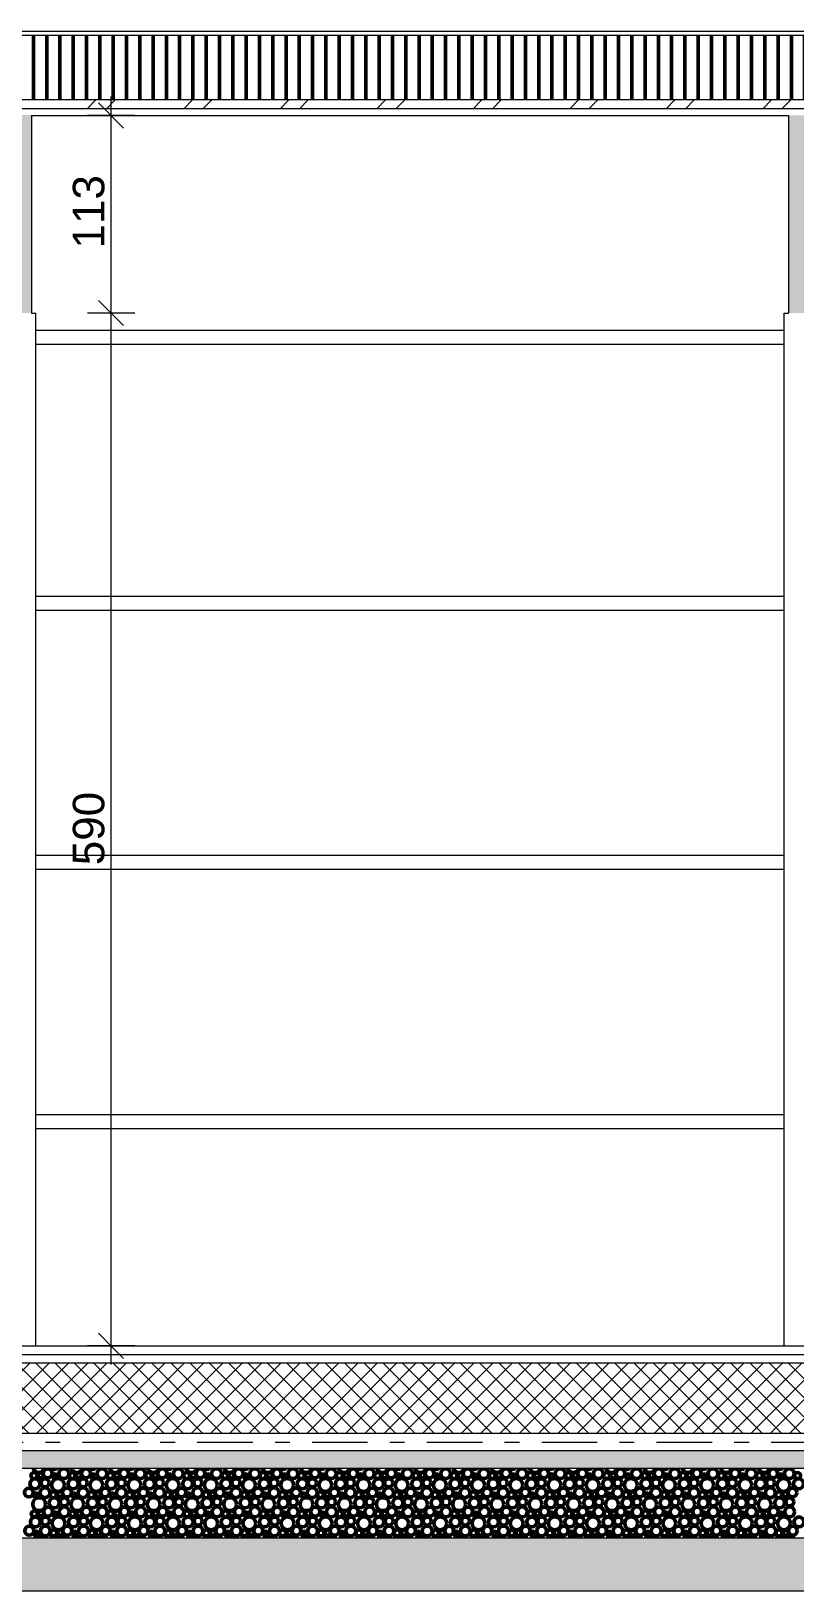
# Model space of a CAD drawing. Header units: millimetres. Extents: x 6658 to 67659, y -16872 to 26261.
# Drawn here: x 35069 to 39433, y -2200 to 6710 of the extents above; entities that cross this region are included whole.
import ezdxf

# ---------------------------------------------------------------- set-up
doc = ezdxf.new("R2010")
doc.units = ezdxf.units.MM
doc.header["$MEASUREMENT"] = 0
doc.linetypes.add('Double Dashed', pattern=[656.166644, 317.49999, -126.999993, 84.666667, -126.999993])
doc.linetypes.add('Wipeout_Contour', pattern=[1000, 0, -1000])
doc.layers.add('A - Dimenzionimi', color=7, linetype='Continuous')
doc.layers.add('A - Prerjet', color=7, linetype='Continuous')
for name, color, linetype, lineweight, true_color in [('A - Dimenzionimi_Pen_No__61', 7, 'Continuous', 5, 0x6a6a6a), ('A - Dimenzionimi_Pen_No__81', 7, 'Continuous', 5, 0x6a6a6a), ('A - Prerjet_Pen_No__102', 7, 'Continuous', 50, 0xcccccc), ('A - Prerjet_Pen_No__162', 7, 'Continuous', 5, 0xaaaaaa), ('A - Prerjet_Pen_No__61', 7, 'Continuous', 5, 0x6a6a6a), ('A - Prerjet_Pen_No__82', 7, 'Continuous', 5, 0xaaaaaa)]:
    doc.layers.add(name, color=color, linetype=linetype, lineweight=lineweight, true_color=true_color)
for name, color, linetype, lineweight in [('A - Prerjet_Pen_No__1', 7, 'Continuous', 5), ('A - Prerjet_Pen_No__101', 252, 'Continuous', 5), ('A - Prerjet_Pen_No__6', 5, 'Continuous', 5)]:
    doc.layers.add(name, color=color, linetype=linetype, lineweight=lineweight)
doc.styles.add('GENERATED_STYLE_3', font='')
doc.styles.get('GENERATED_STYLE_3').set_extended_font_data('Arial')
doc.dimstyles.new('GENERATED_STYLE__1', dxfattribs={"dimtxt": 180, "dimasz": 136.8, "dimexe": 0.18, "dimexo": 100000, "dimgap": 0, "dimtad": 1, "dimdec": 0, "dimlfac": 0.1, "dimzin": 0, "dimdsep": 46, "dimtxsty": 'GENERATED_STYLE_3', "dimblk": 'ARROWHEAD_6', "dimblk1": 'ARROWHEAD_6', "dimblk2": 'ARROWHEAD_6', "dimcen": 0.09, "dimclrd": 256, "dimclre": 256, "dimclrt": 256, "dimadec": 0, "dimazin": 0, "dimtfac": 1, "dimtdec": 4, "dimtmove": 0, "dimatfit": 3, "dimfxl": 0, "dimtolj": 1, "dimtzin": 0, "dimarcsym": 0})

# ---------------------------------------------------------------- blocks, each defined once
blk = doc.blocks.new('*X2')
at = {"layer": 'A - Prerjet_Pen_No__102', "color": 254, "linetype": 'Continuous', "lineweight": 50, "true_color": 0xcccccc}
for centre, radius in [((35163.2, -1529.3), 25.5), ((35255.3, -1530.6), 28.4), ((35381.5, -1529.3), 25.5), ((35473.6, -1530.6), 28.4), ((35599.7, -1529.3), 25.5), ((35691.8, -1530.6), 28.4), ((35817.9, -1529.3), 25.5), ((35910, -1530.6), 28.4), ((36036.1, -1529.3), 25.5), ((36128.2, -1530.6), 28.4), ((36254.4, -1529.3), 25.5), ((36346.5, -1530.6), 28.4), ((36472.6, -1529.3), 25.5), ((36564.7, -1530.6), 28.4), ((36690.8, -1529.3), 25.5), ((36782.9, -1530.6), 28.4), ((36909, -1529.3), 25.5), ((37001.1, -1530.6), 28.4), ((37127.3, -1529.3), 25.5), ((37219.3, -1530.6), 28.4), ((37345.5, -1529.3), 25.5), ((37437.6, -1530.6), 28.4), ((37563.7, -1529.3), 25.5), ((37655.8, -1530.6), 28.4), ((37781.9, -1529.3), 25.5), ((37874, -1530.6), 28.4), ((38000.2, -1529.3), 25.5), ((38092.2, -1530.6), 28.4), ((38218.4, -1529.3), 25.5), ((38310.5, -1530.6), 28.4), ((38436.6, -1529.3), 25.5), ((38528.7, -1530.6), 28.4), ((38654.8, -1529.3), 25.5), ((38746.9, -1530.6), 28.4), ((38873.1, -1529.3), 25.5), ((38965.1, -1530.6), 28.4), ((39091.3, -1529.3), 25.5), ((39183.4, -1530.6), 28.4), ((39309.5, -1529.3), 25.5), ((39401.6, -1530.6), 28.4), ((35090.3, -1588.5), 28.6), ((35084.5, -1542), 17.2), ((35122.8, -1539.9), 15), ((35147.9, -1583.2), 23), ((35222.4, -1595.9), 36.7), ((35203.7, -1544.5), 12.4), ((35308.5, -1588.5), 28.6), ((35302.7, -1542), 17.2), ((35341, -1539.9), 15), ((35366.2, -1583.2), 23), ((35440.6, -1595.9), 36.7), ((35421.9, -1544.5), 12.4), ((35526.8, -1588.5), 28.6), ((35521, -1542), 17.2), ((35559.3, -1539.9), 15), ((35584.4, -1583.2), 23), ((35658.9, -1595.9), 36.7), ((35640.1, -1544.5), 12.4), ((35745, -1588.5), 28.6), ((35739.2, -1542), 17.2), ((35777.5, -1539.9), 15), ((35802.6, -1583.2), 23), ((35877.1, -1595.9), 36.7), ((35858.3, -1544.5), 12.4), ((35963.2, -1588.5), 28.6), ((35957.4, -1542), 17.2), ((35995.7, -1539.9), 15), ((36020.8, -1583.2), 23), ((36095.3, -1595.9), 36.7), ((36076.6, -1544.5), 12.4), ((36181.4, -1588.5), 28.6), ((36175.6, -1542), 17.2), ((36213.9, -1539.9), 15), ((36239.1, -1583.2), 23), ((36313.5, -1595.9), 36.7), ((36294.8, -1544.5), 12.4), ((36399.7, -1588.5), 28.6), ((36393.9, -1542), 17.2), ((36432.2, -1539.9), 15), ((36457.3, -1583.2), 23), ((36531.8, -1595.9), 36.7), ((36513, -1544.5), 12.4), ((36617.9, -1588.5), 28.6), ((36612.1, -1542), 17.2), ((36650.4, -1539.9), 15), ((36675.5, -1583.2), 23), ((36750, -1595.9), 36.7), ((36731.2, -1544.5), 12.4), ((36836.1, -1588.5), 28.6), ((36830.3, -1542), 17.2), ((36868.6, -1539.9), 15), ((36893.7, -1583.2), 23), ((36968.2, -1595.9), 36.7), ((36949.5, -1544.5), 12.4), ((37054.3, -1588.5), 28.6), ((37048.5, -1542), 17.2), ((37086.8, -1539.9), 15), ((37112, -1583.2), 23), ((37186.4, -1595.9), 36.7), ((37167.7, -1544.5), 12.4), ((37272.6, -1588.5), 28.6), ((37266.8, -1542), 17.2), ((37305.1, -1539.9), 15), ((37330.2, -1583.2), 23), ((37404.7, -1595.9), 36.7), ((37385.9, -1544.5), 12.4), ((37490.8, -1588.5), 28.6), ((37485, -1542), 17.2), ((37523.3, -1539.9), 15), ((37548.4, -1583.2), 23), ((37622.9, -1595.9), 36.7), ((37604.1, -1544.5), 12.4), ((37709, -1588.5), 28.6), ((37703.2, -1542), 17.2), ((37741.5, -1539.9), 15), ((37766.6, -1583.2), 23), ((37841.1, -1595.9), 36.7), ((37822.4, -1544.5), 12.4), ((37927.2, -1588.5), 28.6), ((37921.4, -1542), 17.2), ((37959.7, -1539.9), 15), ((37984.9, -1583.2), 23), ((38059.3, -1595.9), 36.7), ((38040.6, -1544.5), 12.4), ((38145.5, -1588.5), 28.6), ((38139.7, -1542), 17.2), ((38178, -1539.9), 15), ((38203.1, -1583.2), 23), ((38277.5, -1595.9), 36.7), ((38258.8, -1544.5), 12.4), ((38363.7, -1588.5), 28.6), ((38357.9, -1542), 17.2), ((38396.2, -1539.9), 15), ((38421.3, -1583.2), 23), ((38495.8, -1595.9), 36.7), ((38477, -1544.5), 12.4), ((38581.9, -1588.5), 28.6), ((38576.1, -1542), 17.2), ((38614.4, -1539.9), 15), ((38639.5, -1583.2), 23), ((38714, -1595.9), 36.7), ((38695.3, -1544.5), 12.4), ((38800.1, -1588.5), 28.6), ((38794.3, -1542), 17.2), ((38832.6, -1539.9), 15), ((38857.8, -1583.2), 23), ((38932.2, -1595.9), 36.7), ((38913.5, -1544.5), 12.4), ((39018.4, -1588.5), 28.6), ((39012.6, -1542), 17.2), ((39050.9, -1539.9), 15), ((39076, -1583.2), 23), ((39150.4, -1595.9), 36.7), ((39131.7, -1544.5), 12.4), ((39236.6, -1588.5), 28.6), ((39230.8, -1542), 17.2), ((39269.1, -1539.9), 15), ((39294.2, -1583.2), 23), ((39368.7, -1595.9), 36.7), ((39349.9, -1544.5), 12.4), ((39454.8, -1588.5), 28.6), ((39449, -1542), 17.2), ((35055.2, -1638.5), 25.5), ((35114.4, -1705.1), 36.7), ((35095.7, -1653.7), 12.4), ((35147.3, -1639.8), 28.4), ((35200.5, -1697.6), 28.6), ((35194.7, -1651.2), 17.2), ((35233, -1649.1), 15), ((35258.2, -1692.4), 23), ((35273.5, -1638.5), 25.5), ((35332.6, -1705.1), 36.7), ((35313.9, -1653.7), 12.4), ((35365.6, -1639.8), 28.4), ((35418.8, -1697.6), 28.6), ((35413, -1651.2), 17.2), ((35451.3, -1649.1), 15), ((35476.4, -1692.4), 23), ((35491.7, -1638.5), 25.5), ((35550.9, -1705.1), 36.7), ((35532.1, -1653.7), 12.4), ((35583.8, -1639.8), 28.4), ((35637, -1697.6), 28.6), ((35631.2, -1651.2), 17.2), ((35669.5, -1649.1), 15), ((35694.6, -1692.4), 23), ((35709.9, -1638.5), 25.5), ((35769.1, -1705.1), 36.7), ((35750.3, -1653.7), 12.4), ((35802, -1639.8), 28.4), ((35855.2, -1697.6), 28.6), ((35849.4, -1651.2), 17.2), ((35887.7, -1649.1), 15), ((35912.8, -1692.4), 23), ((35928.1, -1638.5), 25.5), ((35987.3, -1705.1), 36.7), ((35968.6, -1653.7), 12.4), ((36020.2, -1639.8), 28.4), ((36073.4, -1697.6), 28.6), ((36067.6, -1651.2), 17.2), ((36105.9, -1649.1), 15), ((36131.1, -1692.4), 23), ((36146.4, -1638.5), 25.5), ((36205.5, -1705.1), 36.7), ((36186.8, -1653.7), 12.4), ((36238.5, -1639.8), 28.4), ((36291.7, -1697.6), 28.6), ((36285.9, -1651.2), 17.2), ((36324.2, -1649.1), 15), ((36349.3, -1692.4), 23), ((36364.6, -1638.5), 25.5), ((36423.8, -1705.1), 36.7), ((36405, -1653.7), 12.4), ((36456.7, -1639.8), 28.4), ((36509.9, -1697.6), 28.6), ((36504.1, -1651.2), 17.2), ((36542.4, -1649.1), 15), ((36567.5, -1692.4), 23), ((36582.8, -1638.5), 25.5), ((36642, -1705.1), 36.7), ((36623.2, -1653.7), 12.4), ((36674.9, -1639.8), 28.4), ((36728.1, -1697.6), 28.6), ((36722.3, -1651.2), 17.2), ((36760.6, -1649.1), 15), ((36785.7, -1692.4), 23), ((36801, -1638.5), 25.5), ((36860.2, -1705.1), 36.7), ((36841.5, -1653.7), 12.4), ((36893.1, -1639.8), 28.4), ((36946.3, -1697.6), 28.6), ((36940.5, -1651.2), 17.2), ((36978.8, -1649.1), 15), ((37004, -1692.4), 23), ((37019.3, -1638.5), 25.5), ((37078.4, -1705.1), 36.7), ((37059.7, -1653.7), 12.4), ((37111.3, -1639.8), 28.4), ((37164.6, -1697.6), 28.6), ((37158.8, -1651.2), 17.2), ((37197.1, -1649.1), 15), ((37222.2, -1692.4), 23), ((37237.5, -1638.5), 25.5), ((37296.7, -1705.1), 36.7), ((37277.9, -1653.7), 12.4), ((37329.6, -1639.8), 28.4), ((37382.8, -1697.6), 28.6), ((37377, -1651.2), 17.2), ((37415.3, -1649.1), 15), ((37440.4, -1692.4), 23), ((37455.7, -1638.5), 25.5), ((37514.9, -1705.1), 36.7), ((37496.1, -1653.7), 12.4), ((37547.8, -1639.8), 28.4), ((37601, -1697.6), 28.6), ((37595.2, -1651.2), 17.2), ((37633.5, -1649.1), 15), ((37658.6, -1692.4), 23), ((37673.9, -1638.5), 25.5), ((37733.1, -1705.1), 36.7), ((37714.4, -1653.7), 12.4), ((37766, -1639.8), 28.4), ((37819.2, -1697.6), 28.6), ((37813.4, -1651.2), 17.2), ((37851.7, -1649.1), 15), ((37876.9, -1692.4), 23), ((37892.2, -1638.5), 25.5), ((37951.3, -1705.1), 36.7), ((37932.6, -1653.7), 12.4), ((37984.2, -1639.8), 28.4), ((38037.5, -1697.6), 28.6), ((38031.7, -1651.2), 17.2), ((38070, -1649.1), 15), ((38095.1, -1692.4), 23), ((38110.4, -1638.5), 25.5), ((38169.5, -1705.1), 36.7), ((38150.8, -1653.7), 12.4), ((38202.5, -1639.8), 28.4), ((38255.7, -1697.6), 28.6), ((38249.9, -1651.2), 17.2), ((38288.2, -1649.1), 15), ((38313.3, -1692.4), 23), ((38328.6, -1638.5), 25.5), ((38387.8, -1705.1), 36.7), ((38369, -1653.7), 12.4), ((38420.7, -1639.8), 28.4), ((38473.9, -1697.6), 28.6), ((38468.1, -1651.2), 17.2), ((38506.4, -1649.1), 15), ((38531.5, -1692.4), 23), ((38546.8, -1638.5), 25.5), ((38606, -1705.1), 36.7), ((38587.3, -1653.7), 12.4), ((38638.9, -1639.8), 28.4), ((38692.1, -1697.6), 28.6), ((38686.3, -1651.2), 17.2), ((38724.6, -1649.1), 15), ((38749.8, -1692.4), 23), ((38765.1, -1638.5), 25.5), ((38824.2, -1705.1), 36.7), ((38805.5, -1653.7), 12.4), ((38857.1, -1639.8), 28.4), ((38910.4, -1697.6), 28.6), ((38904.6, -1651.2), 17.2), ((38942.9, -1649.1), 15), ((38968, -1692.4), 23), ((38983.3, -1638.5), 25.5), ((39042.4, -1705.1), 36.7), ((39023.7, -1653.7), 12.4), ((39075.4, -1639.8), 28.4), ((39128.6, -1697.6), 28.6), ((39122.8, -1651.2), 17.2), ((39161.1, -1649.1), 15), ((39186.2, -1692.4), 23), ((39201.5, -1638.5), 25.5), ((39260.7, -1705.1), 36.7), ((39241.9, -1653.7), 12.4), ((39293.6, -1639.8), 28.4), ((39346.8, -1697.6), 28.6), ((39341, -1651.2), 17.2), ((39379.3, -1649.1), 15), ((39404.4, -1692.4), 23), ((39419.7, -1638.5), 25.5), ((35092.5, -1806.8), 28.6), ((35086.7, -1760.4), 17.2), ((35125, -1758.3), 15), ((35150.2, -1801.6), 23), ((35165.5, -1747.7), 25.5), ((35224.6, -1814.3), 36.7), ((35205.9, -1762.9), 12.4), ((35257.6, -1749), 28.4), ((35310.8, -1806.8), 28.6), ((35305, -1760.4), 17.2), ((35343.3, -1758.3), 15), ((35368.4, -1801.6), 23), ((35383.7, -1747.7), 25.5), ((35442.9, -1814.3), 36.7), ((35424.1, -1762.9), 12.4), ((35475.8, -1749), 28.4), ((35529, -1806.8), 28.6), ((35523.2, -1760.4), 17.2), ((35561.5, -1758.3), 15), ((35586.6, -1801.6), 23), ((35601.9, -1747.7), 25.5), ((35661.1, -1814.3), 36.7), ((35642.3, -1762.9), 12.4), ((35694, -1749), 28.4), ((35747.2, -1806.8), 28.6), ((35741.4, -1760.4), 17.2), ((35779.7, -1758.3), 15), ((35804.8, -1801.6), 23), ((35820.1, -1747.7), 25.5), ((35879.3, -1814.3), 36.7), ((35860.6, -1762.9), 12.4), ((35912.2, -1749), 28.4), ((35965.4, -1806.8), 28.6), ((35959.6, -1760.4), 17.2), ((35997.9, -1758.3), 15), ((36023.1, -1801.6), 23), ((36038.4, -1747.7), 25.5), ((36097.5, -1814.3), 36.7), ((36078.8, -1762.9), 12.4), ((36130.5, -1749), 28.4), ((36183.7, -1806.8), 28.6), ((36177.9, -1760.4), 17.2), ((36216.2, -1758.3), 15), ((36241.3, -1801.6), 23), ((36256.6, -1747.7), 25.5), ((36315.8, -1814.3), 36.7), ((36297, -1762.9), 12.4), ((36348.7, -1749), 28.4), ((36401.9, -1806.8), 28.6), ((36396.1, -1760.4), 17.2), ((36434.4, -1758.3), 15), ((36459.5, -1801.6), 23), ((36474.8, -1747.7), 25.5), ((36534, -1814.3), 36.7), ((36515.2, -1762.9), 12.4), ((36566.9, -1749), 28.4), ((36620.1, -1806.8), 28.6), ((36614.3, -1760.4), 17.2), ((36652.6, -1758.3), 15), ((36677.7, -1801.6), 23), ((36693, -1747.7), 25.5), ((36752.2, -1814.3), 36.7), ((36733.5, -1762.9), 12.4), ((36785.1, -1749), 28.4), ((36838.3, -1806.8), 28.6), ((36832.5, -1760.4), 17.2), ((36870.8, -1758.3), 15), ((36896, -1801.6), 23), ((36911.3, -1747.7), 25.5), ((36970.4, -1814.3), 36.7), ((36951.7, -1762.9), 12.4), ((37003.3, -1749), 28.4), ((37056.6, -1806.8), 28.6), ((37050.8, -1760.4), 17.2), ((37089.1, -1758.3), 15), ((37114.2, -1801.6), 23), ((37129.5, -1747.7), 25.5), ((37188.7, -1814.3), 36.7), ((37169.9, -1762.9), 12.4), ((37221.6, -1749), 28.4), ((37274.8, -1806.8), 28.6), ((37269, -1760.4), 17.2), ((37307.3, -1758.3), 15), ((37332.4, -1801.6), 23), ((37347.7, -1747.7), 25.5), ((37406.9, -1814.3), 36.7), ((37388.1, -1762.9), 12.4), ((37439.8, -1749), 28.4), ((37493, -1806.8), 28.6), ((37487.2, -1760.4), 17.2), ((37525.5, -1758.3), 15), ((37550.6, -1801.6), 23), ((37565.9, -1747.7), 25.5), ((37625.1, -1814.3), 36.7), ((37606.4, -1762.9), 12.4), ((37658, -1749), 28.4), ((37711.2, -1806.8), 28.6), ((37705.4, -1760.4), 17.2), ((37743.7, -1758.3), 15), ((37768.9, -1801.6), 23), ((37784.2, -1747.7), 25.5), ((37843.3, -1814.3), 36.7), ((37824.6, -1762.9), 12.4), ((37876.2, -1749), 28.4), ((37929.5, -1806.8), 28.6), ((37923.7, -1760.4), 17.2), ((37962, -1758.3), 15), ((37987.1, -1801.6), 23), ((38002.4, -1747.7), 25.5), ((38061.5, -1814.3), 36.7), ((38042.8, -1762.9), 12.4), ((38094.5, -1749), 28.4), ((38147.7, -1806.8), 28.6), ((38141.9, -1760.4), 17.2), ((38180.2, -1758.3), 15), ((38205.3, -1801.6), 23), ((38220.6, -1747.7), 25.5), ((38279.8, -1814.3), 36.7), ((38261, -1762.9), 12.4), ((38312.7, -1749), 28.4), ((38365.9, -1806.8), 28.6), ((38360.1, -1760.4), 17.2), ((38398.4, -1758.3), 15), ((38423.5, -1801.6), 23), ((38438.8, -1747.7), 25.5), ((38498, -1814.3), 36.7), ((38479.3, -1762.9), 12.4), ((38530.9, -1749), 28.4), ((38584.1, -1806.8), 28.6), ((38578.3, -1760.4), 17.2), ((38616.6, -1758.3), 15), ((38641.8, -1801.6), 23), ((38657.1, -1747.7), 25.5), ((38716.2, -1814.3), 36.7), ((38697.5, -1762.9), 12.4), ((38749.1, -1749), 28.4), ((38802.4, -1806.8), 28.6), ((38796.6, -1760.4), 17.2), ((38834.9, -1758.3), 15), ((38860, -1801.6), 23), ((38875.3, -1747.7), 25.5), ((38934.4, -1814.3), 36.7), ((38915.7, -1762.9), 12.4), ((38967.4, -1749), 28.4), ((39020.6, -1806.8), 28.6), ((39014.8, -1760.4), 17.2), ((39053.1, -1758.3), 15), ((39078.2, -1801.6), 23), ((39093.5, -1747.7), 25.5), ((39152.7, -1814.3), 36.7), ((39133.9, -1762.9), 12.4), ((39185.6, -1749), 28.4), ((39238.8, -1806.8), 28.6), ((39233, -1760.4), 17.2), ((39271.3, -1758.3), 15), ((39296.4, -1801.6), 23), ((39311.7, -1747.7), 25.5), ((39370.9, -1814.3), 36.7), ((39352.2, -1762.9), 12.4), ((39403.8, -1749), 28.4), ((39457, -1806.8), 28.6), ((35057.5, -1856.9), 25.5), ((35097.9, -1872.1), 12.4), ((35149.6, -1858.2), 28.4), ((35197, -1869.6), 17.2), ((35235.3, -1867.5), 15), ((35275.7, -1856.9), 25.5), ((35316.1, -1872.1), 12.4), ((35367.8, -1858.2), 28.4), ((35415.2, -1869.6), 17.2), ((35453.5, -1867.5), 15), ((35493.9, -1856.9), 25.5), ((35534.3, -1872.1), 12.4), ((35586, -1858.2), 28.4), ((35633.4, -1869.6), 17.2), ((35671.7, -1867.5), 15), ((35712.1, -1856.9), 25.5), ((35752.6, -1872.1), 12.4), ((35804.2, -1858.2), 28.4), ((35851.6, -1869.6), 17.2), ((35889.9, -1867.5), 15), ((35930.4, -1856.9), 25.5), ((35970.8, -1872.1), 12.4), ((36022.5, -1858.2), 28.4), ((36069.9, -1869.6), 17.2), ((36108.2, -1867.5), 15), ((36148.6, -1856.9), 25.5), ((36189, -1872.1), 12.4), ((36240.7, -1858.2), 28.4), ((36288.1, -1869.6), 17.2), ((36326.4, -1867.5), 15), ((36366.8, -1856.9), 25.5), ((36407.2, -1872.1), 12.4), ((36458.9, -1858.2), 28.4), ((36506.3, -1869.6), 17.2), ((36544.6, -1867.5), 15), ((36585, -1856.9), 25.5), ((36625.5, -1872.1), 12.4), ((36677.1, -1858.2), 28.4), ((36724.5, -1869.6), 17.2), ((36762.8, -1867.5), 15), ((36803.3, -1856.9), 25.5), ((36843.7, -1872.1), 12.4), ((36895.3, -1858.2), 28.4), ((36942.8, -1869.6), 17.2), ((36981.1, -1867.5), 15), ((37021.5, -1856.9), 25.5), ((37061.9, -1872.1), 12.4), ((37113.6, -1858.2), 28.4), ((37161, -1869.6), 17.2), ((37199.3, -1867.5), 15), ((37239.7, -1856.9), 25.5), ((37280.1, -1872.1), 12.4), ((37331.8, -1858.2), 28.4), ((37379.2, -1869.6), 17.2), ((37417.5, -1867.5), 15), ((37457.9, -1856.9), 25.5), ((37498.4, -1872.1), 12.4), ((37550, -1858.2), 28.4), ((37597.4, -1869.6), 17.2), ((37635.7, -1867.5), 15), ((37676.2, -1856.9), 25.5), ((37716.6, -1872.1), 12.4), ((37768.2, -1858.2), 28.4), ((37815.7, -1869.6), 17.2), ((37854, -1867.5), 15), ((37894.4, -1856.9), 25.5), ((37934.8, -1872.1), 12.4), ((37986.5, -1858.2), 28.4), ((38033.9, -1869.6), 17.2), ((38072.2, -1867.5), 15), ((38112.6, -1856.9), 25.5), ((38153, -1872.1), 12.4), ((38204.7, -1858.2), 28.4), ((38252.1, -1869.6), 17.2), ((38290.4, -1867.5), 15), ((38330.8, -1856.9), 25.5), ((38371.3, -1872.1), 12.4), ((38422.9, -1858.2), 28.4), ((38470.3, -1869.6), 17.2), ((38508.6, -1867.5), 15), ((38549.1, -1856.9), 25.5), ((38589.5, -1872.1), 12.4), ((38641.1, -1858.2), 28.4), ((38688.6, -1869.6), 17.2), ((38726.9, -1867.5), 15), ((38767.3, -1856.9), 25.5), ((38807.7, -1872.1), 12.4), ((38859.4, -1858.2), 28.4), ((38906.8, -1869.6), 17.2), ((38945.1, -1867.5), 15), ((38985.5, -1856.9), 25.5), ((39025.9, -1872.1), 12.4), ((39077.6, -1858.2), 28.4), ((39125, -1869.6), 17.2), ((39163.3, -1867.5), 15), ((39203.7, -1856.9), 25.5), ((39244.2, -1872.1), 12.4), ((39295.8, -1858.2), 28.4), ((39343.2, -1869.6), 17.2), ((39381.5, -1867.5), 15), ((39422, -1856.9), 25.5)]:
    blk.add_circle(centre, radius, dxfattribs=at)
for centre, radius, start, end in [((35112.2, -1486.7), 36.7, 201.18445, 338.81555), ((35198.3, -1479.3), 28.6, 226.45347, 313.54653), ((35330.4, -1486.7), 36.7, 201.18445, 338.81555), ((35416.5, -1479.3), 28.6, 226.45347, 313.54653), ((35548.6, -1486.7), 36.7, 201.18445, 338.81555), ((35634.8, -1479.3), 28.6, 226.45347, 313.54653), ((35766.9, -1486.7), 36.7, 201.18445, 338.81555), ((35853, -1479.3), 28.6, 226.45347, 313.54653), ((35985.1, -1486.7), 36.7, 201.18445, 338.81555), ((36071.2, -1479.3), 28.6, 226.45347, 313.54653), ((36203.3, -1486.7), 36.7, 201.18445, 338.81555), ((36289.4, -1479.3), 28.6, 226.45347, 313.54653), ((36421.5, -1486.7), 36.7, 201.18445, 338.81555), ((36507.7, -1479.3), 28.6, 226.45347, 313.54653), ((36639.8, -1486.7), 36.7, 201.18445, 338.81555), ((36725.9, -1479.3), 28.6, 226.45347, 313.54653), ((36858, -1486.7), 36.7, 201.18445, 338.81555), ((36944.1, -1479.3), 28.6, 226.45347, 313.54653), ((37076.2, -1486.7), 36.7, 201.18445, 338.81555), ((37162.3, -1479.3), 28.6, 226.45347, 313.54653), ((37294.4, -1486.7), 36.7, 201.18445, 338.81555), ((37380.6, -1479.3), 28.6, 226.45347, 313.54653), ((37512.7, -1486.7), 36.7, 201.18445, 338.81555), ((37598.8, -1479.3), 28.6, 226.45347, 313.54653), ((37730.9, -1486.7), 36.7, 201.18445, 338.81555), ((37817, -1479.3), 28.6, 226.45347, 313.54653), ((37949.1, -1486.7), 36.7, 201.18445, 338.81555), ((38035.2, -1479.3), 28.6, 226.45347, 313.54653), ((38167.3, -1486.7), 36.7, 201.18445, 338.81555), ((38253.5, -1479.3), 28.6, 226.45347, 313.54653), ((38385.5, -1486.7), 36.7, 201.18445, 338.81555), ((38471.7, -1479.3), 28.6, 226.45347, 313.54653), ((38603.8, -1486.7), 36.7, 201.18445, 338.81555), ((38689.9, -1479.3), 28.6, 226.45347, 313.54653), ((38822, -1486.7), 36.7, 201.18445, 338.81555), ((38908.1, -1479.3), 28.6, 226.45347, 313.54653), ((39040.2, -1486.7), 36.7, 201.18445, 338.81555), ((39126.4, -1479.3), 28.6, 226.45347, 313.54653), ((39258.4, -1486.7), 36.7, 201.18445, 338.81555), ((39344.6, -1479.3), 28.6, 226.45347, 313.54653), ((35116.6, -1923.5), 36.7, 39.81795, 140.18205), ((35202.8, -1916), 28.6, 34.09169, 145.90831), ((35260.4, -1910.8), 23, 27.85641, 152.14359), ((35334.9, -1923.5), 36.7, 39.81795, 140.18205), ((35421, -1916), 28.6, 34.09169, 145.90831), ((35478.6, -1910.8), 23, 27.85641, 152.14359), ((35553.1, -1923.5), 36.7, 39.81795, 140.18205), ((35639.2, -1916), 28.6, 34.09169, 145.90831), ((35696.8, -1910.8), 23, 27.85641, 152.14359), ((35771.3, -1923.5), 36.7, 39.81795, 140.18205), ((35857.4, -1916), 28.6, 34.09169, 145.90831), ((35915.1, -1910.8), 23, 27.85641, 152.14359), ((35989.5, -1923.5), 36.7, 39.81795, 140.18205), ((36075.7, -1916), 28.6, 34.09169, 145.90831), ((36133.3, -1910.8), 23, 27.85641, 152.14359), ((36207.8, -1923.5), 36.7, 39.81795, 140.18205), ((36293.9, -1916), 28.6, 34.09169, 145.90831), ((36351.5, -1910.8), 23, 27.85641, 152.14359), ((36426, -1923.5), 36.7, 39.81795, 140.18205), ((36512.1, -1916), 28.6, 34.09169, 145.90831), ((36569.7, -1910.8), 23, 27.85641, 152.14359), ((36644.2, -1923.5), 36.7, 39.81795, 140.18205), ((36730.3, -1916), 28.6, 34.09169, 145.90831), ((36788, -1910.8), 23, 27.85641, 152.14359), ((36862.4, -1923.5), 36.7, 39.81795, 140.18205), ((36948.6, -1916), 28.6, 34.09169, 145.90831), ((37006.2, -1910.8), 23, 27.85641, 152.14359), ((37080.7, -1923.5), 36.7, 39.81795, 140.18205), ((37166.8, -1916), 28.6, 34.09169, 145.90831), ((37224.4, -1910.8), 23, 27.85641, 152.14359), ((37298.9, -1923.5), 36.7, 39.81795, 140.18205), ((37385, -1916), 28.6, 34.09169, 145.90831), ((37442.6, -1910.8), 23, 27.85641, 152.14359), ((37517.1, -1923.5), 36.7, 39.81795, 140.18205), ((37603.2, -1916), 28.6, 34.09169, 145.90831), ((37660.9, -1910.8), 23, 27.85641, 152.14359), ((37735.3, -1923.5), 36.7, 39.81795, 140.18205), ((37821.5, -1916), 28.6, 34.09169, 145.90831), ((37879.1, -1910.8), 23, 27.85641, 152.14359), ((37953.5, -1923.5), 36.7, 39.81795, 140.18205), ((38039.7, -1916), 28.6, 34.09169, 145.90831), ((38097.3, -1910.8), 23, 27.85641, 152.14359), ((38171.8, -1923.5), 36.7, 39.81795, 140.18205), ((38257.9, -1916), 28.6, 34.09169, 145.90831), ((38315.5, -1910.8), 23, 27.85641, 152.14359), ((38390, -1923.5), 36.7, 39.81795, 140.18205), ((38476.1, -1916), 28.6, 34.09169, 145.90831), ((38533.8, -1910.8), 23, 27.85641, 152.14359), ((38608.2, -1923.5), 36.7, 39.81795, 140.18205), ((38694.4, -1916), 28.6, 34.09169, 145.90831), ((38752, -1910.8), 23, 27.85641, 152.14359), ((38826.4, -1923.5), 36.7, 39.81795, 140.18205), ((38912.6, -1916), 28.6, 34.09169, 145.90831), ((38970.2, -1910.8), 23, 27.85641, 152.14359), ((39044.7, -1923.5), 36.7, 39.81795, 140.18205), ((39130.8, -1916), 28.6, 34.09169, 145.90831), ((39188.4, -1910.8), 23, 27.85641, 152.14359), ((39262.9, -1923.5), 36.7, 39.81795, 140.18205), ((39349, -1916), 28.6, 34.09169, 145.90831), ((39406.7, -1910.8), 23, 27.85641, 152.14359)]:
    blk.add_arc(centre, radius, start, end, dxfattribs=at)
blk = doc.blocks.new('Fill_1', base_point=(0, 0))
at = {"layer": 'A - Prerjet_Pen_No__82', "color": 253, "linetype": 'Continuous', "lineweight": 5, "true_color": 0xaaaaaa, "flags": 128}
blk.add_lwpolyline([(10929.6, -1300), (11129.6, -1900), (48529, -1900), (58927.1, -898.2), (59888.4, -350), (60088.4, -350), (60088.4, -50), (58867.1, -50), (58888.7, -500), (50114, -1345.4), (49964.7, -1500), (11739.7, -1500), (11739.7, -1300)], close=True, dxfattribs=at)
at = {"layer": 'A - Prerjet_Pen_No__102', "color": 254, "linetype": 'Continuous', "lineweight": 50, "true_color": 0xcccccc}
blk.add_blockref('*X2', (0, 0), dxfattribs=at)
blk = doc.blocks.new('*D10')
at = {"layer": 'A - Dimenzionimi_Pen_No__81', "color": 251, "linetype": 'Continuous', "lineweight": 5, "true_color": 0x6a6a6a}
for p, q in [((35453.2, 5172), (35597.2, 5028)), ((35660.2, 5100), (35390.2, 5100)), ((35525.2, -800), (35525.2, 5100)), ((35660.2, -800), (35390.2, -800)), ((35453.2, -728), (35597.2, -872)), ((35525.2, -908), (35525.2, -800))]:
    blk.add_line(p, q, dxfattribs=at)
at = {"layer": 'A - Dimenzionimi_Pen_No__61', "color": 251, "lineweight": 5, "true_color": 0x6a6a6a, "insert": (35489.2, 1945.1), "char_height": 180, "attachment_point": 7, "rotation": 90, "style": 'GENERATED_STYLE_3'}
blk.add_mtext('\\A1;{\\pql;\\fArial|b0|i0|c0|p34;590}', dxfattribs=at)
blk = doc.blocks.new('ARROWHEAD_6')
at = {"color": 0, "linetype": 'Continuous', "lineweight": 0}
for p, q in [((0, 0), (-1, 0)), ((-0.5, -0.5), (0.5, 0.5))]:
    blk.add_line(p, q, dxfattribs=at)
blk = doc.blocks.new('*D11')
at = {"layer": 'A - Dimenzionimi_Pen_No__81', "color": 251, "linetype": 'Continuous', "lineweight": 5, "true_color": 0x6a6a6a}
for p, q in [((35525.2, 6229.1), (35525.2, 6337.1)), ((35597.2, 6157.1), (35453.2, 6301.1)), ((35660.2, 6229.1), (35390.2, 6229.1)), ((35525.2, 5100), (35525.2, 6229.1)), ((35453.2, 5172), (35597.2, 5028)), ((35660.2, 5100), (35390.2, 5100))]:
    blk.add_line(p, q, dxfattribs=at)
at = {"layer": 'A - Dimenzionimi_Pen_No__61', "color": 251, "lineweight": 5, "true_color": 0x6a6a6a, "insert": (35489.2, 5468.7), "char_height": 180, "attachment_point": 7, "rotation": 90, "style": 'GENERATED_STYLE_3'}
blk.add_mtext('\\A1;{\\pql;\\fArial|b0|i0|c0|p34;113}', dxfattribs=at)

msp = doc.modelspace()

# ---------------------------------------------------------------- block references
at = {"layer": 'A - Prerjet_Pen_No__102', "color": 254, "linetype": 'Continuous', "lineweight": 50, "true_color": 0xcccccc}
msp.add_blockref('Fill_1', (0, 0), dxfattribs=at)

# ---------------------------------------------------------------- wipeouts: each hides what was drawn before it
at = {"color": 254, "linetype": 'Wipeout_Contour', "lineweight": 0, "ltscale": 318111.742107}
msp.add_wipeout([(12390.7, 6317.3), (12390.7, 6317.3), (49107.6, 6317.3), (49107.6, 6686.5), (34970.6, 6686.5), (34970.1, 6560.7), (34970.1, 6556.9), (34970.1, 6556.9), (16131.6, 6556.6), (16106.8, 6556.6), (12454.9, 6556.6)], dxfattribs=at).dxf.layer = 'A - Prerjet'
at = {"color": 254, "linetype": 'Wipeout_Contour', "lineweight": 0, "ltscale": 150302.701775}
msp.add_wipeout([(35095.1, 5100), (35095.1, 5000), (39372.2, 5000), (39372.2, 5100)], dxfattribs=at).dxf.layer = 'A - Prerjet'
at = {"color": 254, "linetype": 'Wipeout_Contour', "lineweight": 0, "ltscale": 149909.551583}
msp.add_wipeout([(35095.1, 4920), (35095.1, 3480), (39372.2, 3480), (39372.2, 4920)], dxfattribs=at).dxf.layer = 'A - Prerjet'
at = {"color": 254, "linetype": 'Wipeout_Contour', "lineweight": 0, "ltscale": 149353.091891}
msp.add_wipeout([(35095.1, 3400), (35095.1, 2000), (39372.2, 2000), (39372.2, 3400)], dxfattribs=at).dxf.layer = 'A - Prerjet'
at = {"color": 254, "linetype": 'Wipeout_Contour', "lineweight": 0, "ltscale": 149041.103043}
msp.add_wipeout([(35095.1, 1920), (35095.1, 520), (39372.2, 520), (39372.2, 1920)], dxfattribs=at).dxf.layer = 'A - Prerjet'

# ---------------------------------------------------------------- next in the draw order: hatches: boundary and pattern name
at = {"layer": 'A - Prerjet_Pen_No__102', "linetype": 'Continuous', "lineweight": 50, "true_color": 0xcccccc}
h = msp.add_hatch(dxfattribs=at)
h.set_pattern_fill('Plank_Floor', color=254, style=0, pattern_type=2)
h.set_pattern_definition([(90, (30749.176, 6501.93), (-76, 0), [])])
h.paths.add_polyline_path([(12390.7, 6317.3), (12390.7, 6317.3), (49107.6, 6317.3), (49107.6, 6686.5), (34970.6, 6686.5), (34970.1, 6560.7), (34970.1, 6556.9), (34970.1, 6556.9), (16131.6, 6556.6), (16106.8, 6556.6), (12454.9, 6556.6)])

# ---------------------------------------------------------------- next in the draw order: linework, layer by layer
at = {"layer": 'A - Prerjet_Pen_No__1', "color": 7, "linetype": 'Continuous', "lineweight": 5}
msp.add_line((49107.6, 6317.3), (12389.8, 6317.3), dxfattribs=at)

# ---------------------------------------------------------------- next in the draw order: wipeouts: each hides what was drawn before it
at = {"color": 254, "linetype": 'Wipeout_Contour', "lineweight": 0, "ltscale": 150670.467833}
msp.add_wipeout([(39397.2, 6229.1), (35070.1, 6229.1), (35070.1, 5100), (39397.2, 5100)], dxfattribs=at).dxf.layer = 'A - Prerjet'
at = {"color": 254, "linetype": 'Wipeout_Contour', "lineweight": 0, "ltscale": 331665.779051}
msp.add_wipeout([(10729.6, -2200), (60088.4, -2200), (60088.4, -350), (59888.4, -350), (58927.1, -898.2), (48529, -1900), (11129.6, -1900), (10929.6, -1300), (10729.6, -1300)], dxfattribs=at).dxf.layer = 'A - Prerjet'

# ---------------------------------------------------------------- next in the draw order: hatches: boundary and pattern name
at = {"layer": 'A - Prerjet_Pen_No__102', "linetype": 'Continuous', "lineweight": 50, "true_color": 0xcccccc}
h = msp.add_hatch(dxfattribs=at)
h.set_pattern_fill('Earth', color=254, style=0, pattern_type=2)
h.set_pattern_definition([(45, (0, 0), (-165.463, 165.463), []), (45, (-55.15, 55.15), (-330.926, 330.926), []), (45, (-110.3, 110.3), (-330.926, 330.926), []), (135, (-165.46, 165.46), (55.15433, 55.15433), [234, -234])])
h.paths.add_polyline_path([(10729.6, -2200), (60088.4, -2200), (60088.4, -350), (59888.4, -350), (58927.1, -898.2), (48529, -1900), (11129.6, -1900), (10929.6, -1300), (10729.6, -1300)])
at = {"layer": 'A - Prerjet_Pen_No__61', "linetype": 'Continuous', "lineweight": 5, "true_color": 0x6a6a6a}
h = msp.add_hatch(dxfattribs=at)
h.set_pattern_fill('Insulation', color=251, style=0, pattern_type=2)
h.set_pattern_definition([(45, (0, 0), (-275.7716, 275.7716), []), (45, (-55.15, 55.15), (-275.7716, 275.7716), [])])
h.paths.add_polyline_path([(12389.8, 6317.3), (12389.8, 6267.2), (49107.6, 6267.2), (49107.6, 6317.3)])

# ---------------------------------------------------------------- next in the draw order: linework, layer by layer
at = {"layer": 'A - Prerjet_Pen_No__1', "color": 7, "linetype": 'Continuous', "lineweight": 5}
for p, q in [((49107.6, 6267.2), (12389.8, 6267.2)), ((35070.1, 6229.1), (39397.2, 6229.1))]:
    msp.add_line(p, q, dxfattribs=at)
at = {"layer": 'A - Prerjet_Pen_No__82', "color": 253, "linetype": 'Continuous', "lineweight": 5, "true_color": 0xaaaaaa, "flags": 128}
msp.add_lwpolyline([(10729.6, -2200), (60088.4, -2200), (60088.4, -350), (59888.4, -350), (58927.1, -898.2), (48529, -1900), (11129.6, -1900), (10929.6, -1300), (10729.6, -1300)], close=True, dxfattribs=at)

# ---------------------------------------------------------------- next in the draw order: wipeouts: each hides what was drawn before it
at = {"color": 254, "linetype": 'Wipeout_Contour', "lineweight": 0, "ltscale": 170337.370255}
msp.add_wipeout([(49107.6, 6710.3), (34970.6, 6710.3), (34970.6, 6686.5), (49107.6, 6686.5)], dxfattribs=at).dxf.layer = 'A - Prerjet'

# ---------------------------------------------------------------- next in the draw order: linework, layer by layer
at = {"layer": 'A - Prerjet_Pen_No__101', "color": 252, "linetype": 'Continuous', "lineweight": 5}
for p, q in [((49107.6, 6686.5), (34970.1, 6686.5)), ((34970.6, 6710.3), (49107.6, 6710.3))]:
    msp.add_line(p, q, dxfattribs=at)

# ---------------------------------------------------------------- next in the draw order: wipeouts: each hides what was drawn before it
at = {"color": 254, "linetype": 'Wipeout_Contour', "lineweight": 0, "ltscale": 341317.680381}
msp.add_wipeout([(50114, -1345.4), (58888.7, -500), (58883.9, -400), (49864.7, -1269), (49864.7, -1400), (11739.7, -1400), (11739.7, -1500), (49964.7, -1500)], dxfattribs=at).dxf.layer = 'A - Prerjet'

# ---------------------------------------------------------------- next in the draw order: hatches: boundary and pattern name
at = {"layer": 'A - Prerjet_Pen_No__102', "linetype": 'Continuous', "lineweight": 50, "true_color": 0xcccccc}
h = msp.add_hatch(dxfattribs=at)
h.set_pattern_fill('Brass_Bronze', color=254, style=0, pattern_type=2)
h.set_pattern_definition([(45, (35314.24, -950), (-110.3087, 110.3087), []), (45, (35259.09, -894.85), (-110.3087, 110.3087), [117, -39])])
h.paths.add_polyline_path([(50114, -1345.4), (58888.7, -500), (58883.9, -400), (49864.7, -1269), (49864.7, -1400), (11739.7, -1400), (11739.7, -1500), (49964.7, -1500)])

# ---------------------------------------------------------------- next in the draw order: linework, layer by layer
at = {"layer": 'A - Prerjet_Pen_No__1', "color": 7, "linetype": 'Continuous', "lineweight": 5}
msp.add_lwpolyline([(12454.6, -850), (48872.2, -850)], dxfattribs=at)
at = {"layer": 'A - Prerjet_Pen_No__82', "color": 253, "linetype": 'Continuous', "lineweight": 5, "true_color": 0xaaaaaa, "flags": 128}
msp.add_lwpolyline([(50114, -1345.4), (58888.7, -500), (58883.9, -400), (49864.7, -1269), (49864.7, -1400), (11739.7, -1400), (11739.7, -1500), (49964.7, -1500)], close=True, dxfattribs=at)

# ---------------------------------------------------------------- next in the draw order: wipeouts: each hides what was drawn before it
at = {"color": 254, "linetype": 'Wipeout_Contour', "lineweight": 0, "ltscale": 148957.015199}
msp.add_wipeout([(35095.1, -800), (39372.2, -800), (39372.2, 440), (35095.1, 440)], dxfattribs=at).dxf.layer = 'A - Prerjet'

# ---------------------------------------------------------------- next in the draw order: wipeouts: each hides what was drawn before it
at = {"color": 254, "linetype": 'Wipeout_Contour', "lineweight": 0, "ltscale": 140837.347542}
msp.add_wipeout([(35095.1, 5100), (34945.1, 5100), (34945.1, -800), (35095.1, -800)], dxfattribs=at).dxf.layer = 'A - Prerjet'
at = {"color": 254, "linetype": 'Wipeout_Contour', "lineweight": 0, "ltscale": 158461.693331}
msp.add_wipeout([(39522.2, 5100), (39372.2, 5100), (39372.2, -800), (39522.2, -800)], dxfattribs=at).dxf.layer = 'A - Prerjet'

# ---------------------------------------------------------------- next in the draw order: hatches: boundary and pattern name
at = {"layer": 'A - Prerjet_Pen_No__1', "linetype": 'Continuous', "lineweight": 5}
h = msp.add_hatch(dxfattribs=at)
h.set_pattern_fill('Concrete_Block', style=0, pattern_type=2)
h.set_pattern_definition([(45, (0, 0), (-55.15433, 55.15433), []), (135, (0, 0), (55.15433, 55.15433), [])])
h.paths.add_polyline_path([(11739.7, -1300), (49764.7, -1300), (49764.7, -1178.2), (58879.1, -300), (58869.5, -100), (50566.3, -900), (50434.7, -900), (50434.7, -1050), (50164.7, -1050), (50164.7, -900), (49764.7, -900), (11739.7, -900)])
at = {"layer": 'A - Prerjet_Pen_No__162', "linetype": 'Continuous', "lineweight": 5, "true_color": 0xaaaaaa}
for points in [[(35070.1, 6230.8), (34970.1, 6230.8), (34970.1, 5100), (35070.1, 5100)], [(39497.2, 6229.1), (39397.2, 6229.1), (39397.2, 5100), (39497.2, 5100)]]:
    msp.add_hatch(color=253, dxfattribs=at).paths.add_polyline_path(points)

# ---------------------------------------------------------------- next in the draw order: linework, layer by layer
at = {"layer": 'A - Prerjet_Pen_No__1', "color": 7, "linetype": 'Continuous', "lineweight": 5}
for p, q in [((35070.1, 6230.8), (35070.1, 5100)), ((39397.2, 6229.1), (39397.2, 5100)), ((35070.1, 5100), (35095.1, 5100)), ((39372.2, 5100), (39397.2, 5100))]:
    msp.add_line(p, q, dxfattribs=at)
for points in [[(50164.7, -900), (49764.7, -900), (11739.7, -900), (11739.7, -1300), (49764.7, -1300), (49764.7, -1178.2), (58879.1, -300), (58869.5, -100), (50566.3, -900), (50434.7, -900)], [(12454.6, -800), (48872.2, -800)]]:
    msp.add_lwpolyline(points, dxfattribs=at)
at = {"layer": 'A - Prerjet_Pen_No__6', "color": 5, "linetype": 'Double Dashed', "lineweight": 5, "flags": 128}
msp.add_lwpolyline([(11739.7, -1350), (49814.7, -1350), (49814.7, -1223.6), (58881.5, -350)], dxfattribs=at)

# ---------------------------------------------------------------- next in the draw order: wipeouts: each hides what was drawn before it
at = {"color": 254, "linetype": 'Wipeout_Contour', "lineweight": 0, "ltscale": 150254.542688}
msp.add_wipeout([(39372.2, 5000), (35095.1, 5000), (35095.1, 4920), (39372.2, 4920)], dxfattribs=at).dxf.layer = 'A - Prerjet'
at = {"color": 254, "linetype": 'Wipeout_Contour', "lineweight": 0, "ltscale": 149570.995053}
msp.add_wipeout([(35095.1, 3480), (35095.1, 3400), (39372.2, 3400), (39372.2, 3480)], dxfattribs=at).dxf.layer = 'A - Prerjet'
at = {"color": 254, "linetype": 'Wipeout_Contour', "lineweight": 0, "ltscale": 149141.522067}
msp.add_wipeout([(35095.1, 2000), (35095.1, 1920), (39372.2, 1920), (39372.2, 2000)], dxfattribs=at).dxf.layer = 'A - Prerjet'
at = {"color": 254, "linetype": 'Wipeout_Contour', "lineweight": 0, "ltscale": 148947.05495}
msp.add_wipeout([(35095.1, 520), (35095.1, 440), (39372.2, 440), (39372.2, 520)], dxfattribs=at).dxf.layer = 'A - Prerjet'

# ---------------------------------------------------------------- next in the draw order: linework, layer by layer
at = {"layer": 'A - Prerjet_Pen_No__1', "color": 7, "linetype": 'Continuous', "lineweight": 5}
for p, q in [((35095.1, -800), (35095.1, 5100)), ((39372.2, -800), (39372.2, 5100))]:
    msp.add_line(p, q, dxfattribs=at)
at = {"layer": 'A - Prerjet_Pen_No__101', "color": 252, "linetype": 'Continuous', "lineweight": 5}
for p, q in [((39372.2, 5000), (35095.1, 5000)), ((39372.2, 4920), (35095.1, 4920)), ((39372.2, 3480), (35095.1, 3480)), ((39372.2, 3400), (35095.1, 3400)), ((39372.2, 2000), (35095.1, 2000)), ((39372.2, 1920), (35095.1, 1920)), ((39372.2, 520), (35095.1, 520)), ((39372.2, 440), (35095.1, 440))]:
    msp.add_line(p, q, dxfattribs=at)

# ---------------------------------------------------------------- next in the draw order: dimensions: what is measured, and where the dimension line sits
at = {"layer": 'A - Dimenzionimi', "color": 251, "linetype": 'Continuous', "lineweight": 5, "true_color": 0x6a6a6a}
for base, p1, p2, picture, middle in [((35525.2, 6229.1), (35095.1, 5100), (39497.2, 6229.1), '*D11', (35399.2, 5674.6)), ((35525.2, 5100), (39522.2, -800), (35095.1, 5100), '*D10', (35399.2, 2150.9))]:
    dim = msp.add_linear_dim(base=base, p1=p1, p2=p2, angle=90, dimstyle='GENERATED_STYLE__1', dxfattribs=at)
    dim.commit()
    dim.dimension.update_dxf_attribs({"geometry": picture, "text_midpoint": middle, "dimtype": 160, "text_rotation": 90})

doc.saveas('drawing.dxf')
